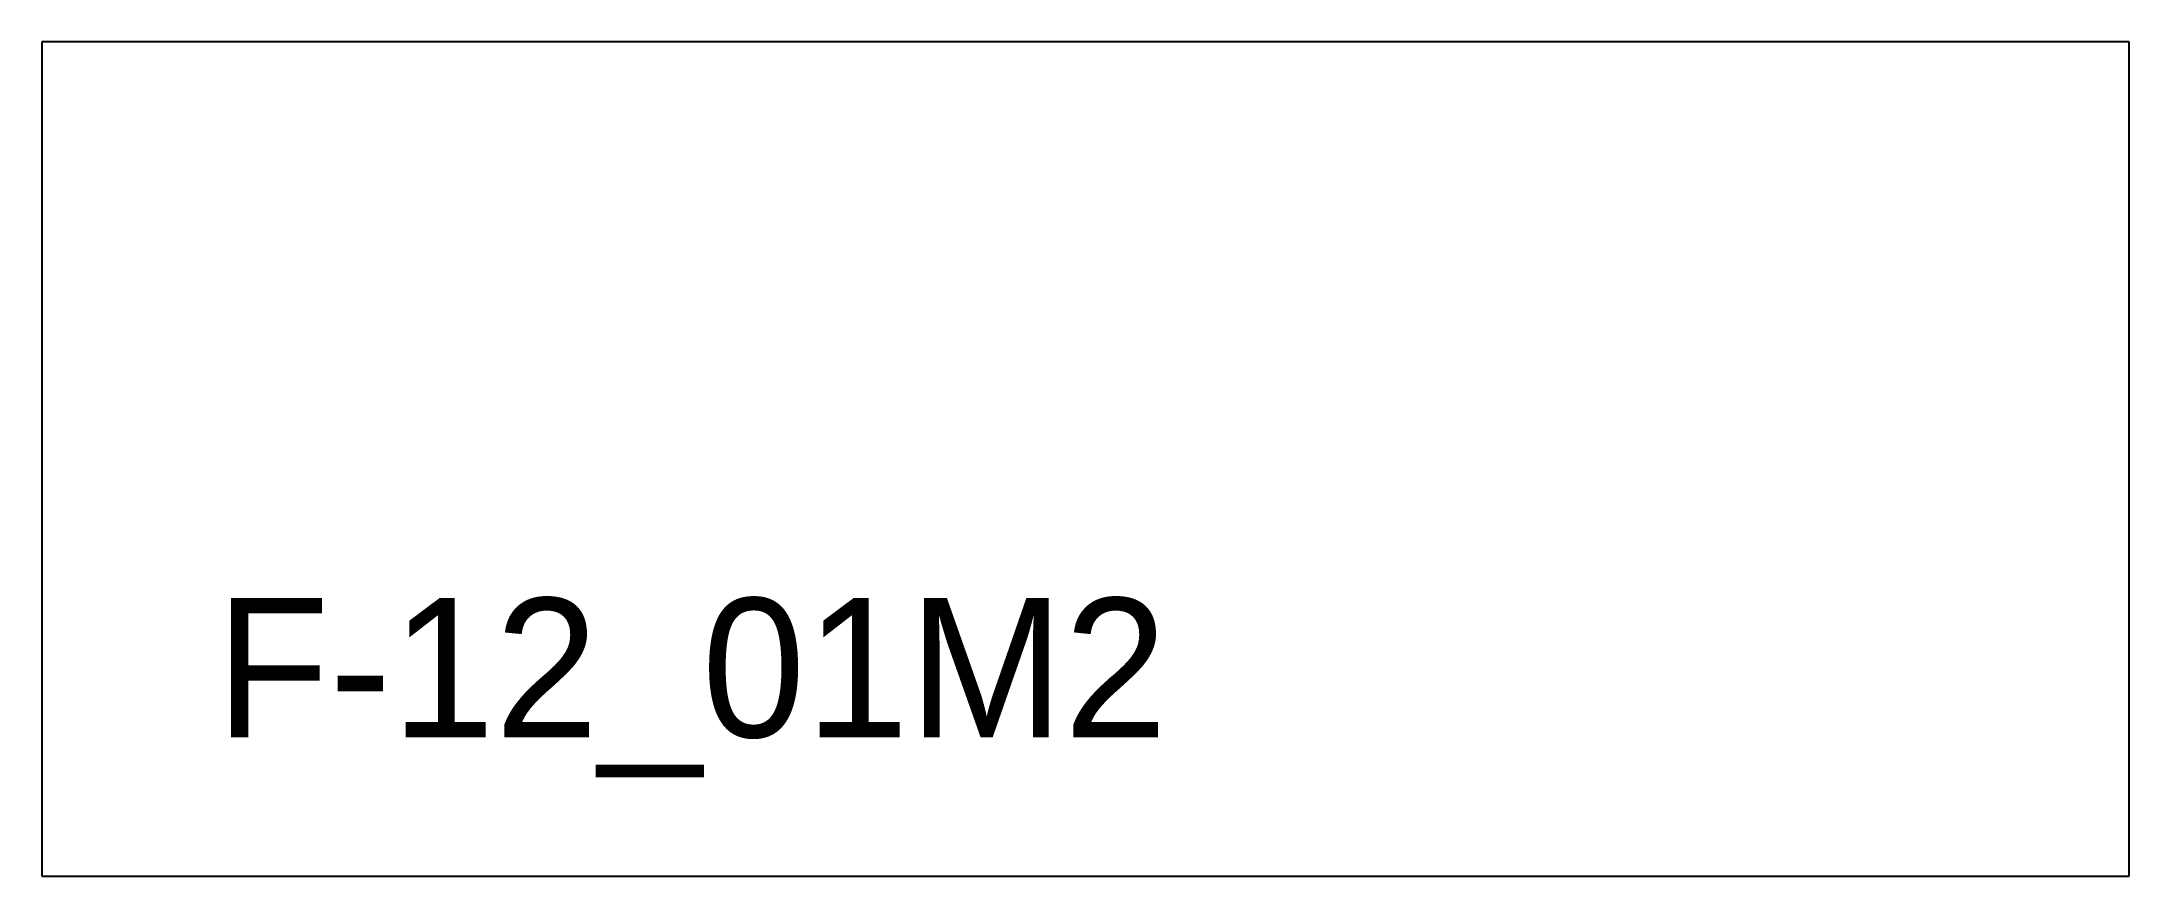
# Model space of a CAD drawing. Extents: x 0 to 15, y 0 to 6.
import ezdxf

# ---------------------------------------------------------------- set-up
doc = ezdxf.new("R2010")
doc.units = 0
doc.header["$MEASUREMENT"] = 0
doc.layers.add('BURN', color=1, linetype='CONTINUOUS')
doc.layers.add('SCRIBE', color=1, linetype='CONTINUOUS')

msp = doc.modelspace()

# ---------------------------------------------------------------- linework, layer by layer
at = {"layer": 'BURN'}
for p, q in [((14.999999, 6), (0, 6)), ((0, 6), (0, 0)), ((14.999999, 0), (14.999999, 6)), ((0, 0), (14.999999, 0))]:
    msp.add_line(p, q, dxfattribs=at)

# ---------------------------------------------------------------- texts
at = {"layer": 'SCRIBE'}
msp.add_text('F-12_01M2', height=1, dxfattribs=at).set_placement((1.249999, 1))

doc.saveas('drawing.dxf')
